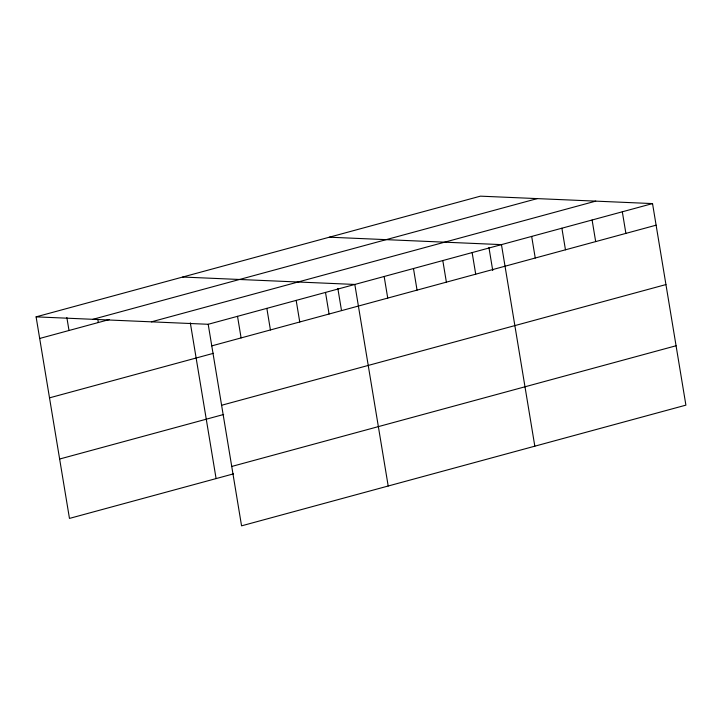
<?xml version="1.0" encoding="UTF-8"?>
<svg xmlns="http://www.w3.org/2000/svg" width="722" height="722" viewBox="0 0 722 722"><rect width="100%" height="100%" fill="white"/><g stroke="black" fill="none" stroke-linecap="round" stroke-linejoin="round"><path stroke-width="1.08" d="M36.1 316.859L480.437 196.158L652.535 203.586L685.9 405.141L241.563 525.842L208.198 324.286L36.1 316.859L69.465 518.414L233.477 473.867M92.894 319.314L537.231 198.613M39.674 338.465L109.193 319.575M151.403 321.841L595.74 201.131M208.198 324.286L652.535 203.586M211.772 345.883L656.108 225.183M49.511 397.849L213.513 353.293M221.6 405.268L665.937 284.567M59.637 459.03L223.649 414.482M231.735 466.457L676.072 345.757M329.358 237.195L501.456 244.623L534.822 446.178M182.729 277.031L354.827 284.45L388.192 486.005M622.319 211.79L625.893 233.396M592.103 220.002L595.677 241.599M561.887 228.206L565.461 249.803M531.672 236.419L535.246 258.016M488.929 247.456L492.747 270.542M472.134 252.592L475.708 274.189M442.803 260.552L446.386 282.158M413.48 268.521L417.054 290.118M384.158 276.49L387.732 298.087M337.851 288.493L341.497 310.487M325.505 292.419L329.079 314.016M296.173 300.388L299.747 321.985M266.851 308.357L270.425 329.954M237.52 316.317L241.103 337.923M190.31 322.824L216.095 478.587M97.795 319.286L98.327 322.526M66.857 317.536L69.005 330.495"/></g></svg>
